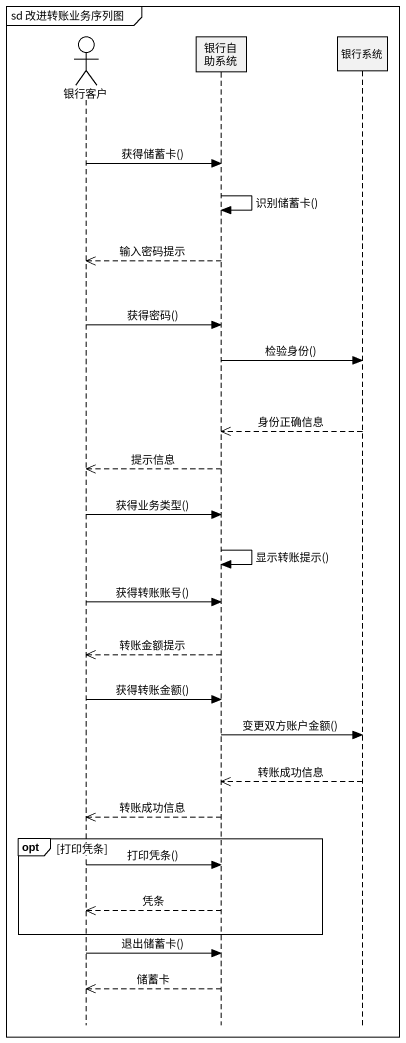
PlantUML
@startuml
mainframe sd 改进转账业务序列图
hide footbox
actor 银行客户
participant 银行自助系统
participant 银行系统

银行客户 -> 银行自助系统 : 获得储蓄卡()
银行自助系统 -> 银行自助系统 : 识别储蓄卡()
银行自助系统 -->> 银行客户 : 输入密码提示
银行客户 -> 银行自助系统 : 获得密码()
银行自助系统 -> 银行系统 : 检验身份()
银行系统 -->> 银行自助系统 : 身份正确信息
银行自助系统 -->> 银行客户 : 提示信息
银行客户 -> 银行自助系统 : 获得业务类型()
银行自助系统 -> 银行自助系统 : 显示转账提示()
银行客户 -> 银行自助系统 : 获得转账账号()
银行自助系统 -->> 银行客户 : 转账金额提示
银行客户 -> 银行自助系统 : 获得转账金额()
银行自助系统 -> 银行系统 : 变更双方账户金额()
银行系统 -->> 银行自助系统 : 转账成功信息
银行自助系统 -->> 银行客户 : 转账成功信息
opt 打印凭条
  银行客户 -> 银行自助系统 : 打印凭条()
  银行自助系统 -->> 银行客户 : 凭条
end
银行客户 -> 银行自助系统 : 退出储蓄卡()
银行自助系统 -->> 银行客户 : 储蓄卡
@enduml
